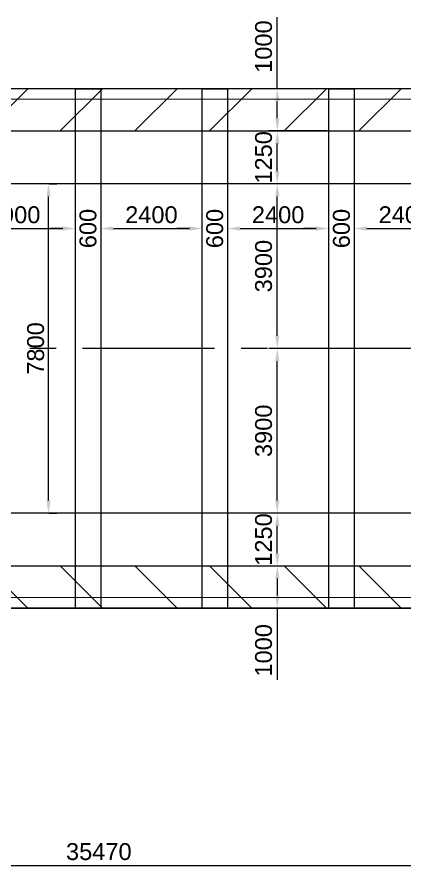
# Model space of a CAD drawing. Header units: millimetres. Extents: x 1231188 to 3899118, y -5478610 to -489530.
# Drawn here: x 3105870 to 3115048, y -2984878 to -2964591 of the extents above; entities that cross this region are included whole.
import ezdxf

# ---------------------------------------------------------------- set-up
doc = ezdxf.new("R2010")
doc.units = ezdxf.units.MM
doc.header["$LTSCALE"] = 25
doc.header["$MEASUREMENT"] = 0
doc.header["$PDMODE"] = 3
doc.linetypes.add('CENTER', pattern=[2, 1.25, -0.25, 0.25, -0.25])
doc.layers.get('Defpoints').update_dxf_attribs({"color": 230, "lineweight": 9})
for name, color, linetype in [('ARCH', 4, 'Continuous'), ('SLOPEEARTH', 3, 'Continuous'), ('Suspender', 3, 'Continuous')]:
    doc.layers.add(name, color=color, linetype=linetype)
for name, color, linetype, lineweight in [('COLUMN', 1, 'Continuous', 25), ('DIM', 8, 'Continuous', 13), ('HATCH', 191, 'Continuous', 9), ('Long beam', 2, 'Continuous', 15), ('Slab', 1, 'Continuous', 25)]:
    doc.layers.add(name, color=color, linetype=linetype, lineweight=lineweight)
doc.styles.add('ARIAL', font='arial.ttf', dxfattribs={"height": 400})
doc.styles.get("Standard").update_dxf_attribs({"font": 'swissl.ttf'})
doc.dimstyles.new('100', dxfattribs={"dimscale": 100, "dimtxt": 400, "dimasz": 3, "dimexe": 2, "dimexo": 2, "dimgap": 1, "dimtad": 1, "dimdec": 0, "dimzin": 0, "dimdsep": 46, "dimtxsty": 'ARIAL', "dimcen": 0.09, "dimclrd": 256, "dimclre": 256, "dimclrt": 256, "dimadec": 0, "dimazin": 0, "dimtfac": 1, "dimtdec": 0, "dimtofl": 0, "dimtmove": 2, "dimatfit": 3, "dimfxl": 1, "dimtolj": 1, "dimtzin": 0, "dimlwd": -1, "dimlwe": -1, "dimarcsym": 0})
doc.dimstyles.new('dim-50', dxfattribs={"dimtxt": 200, "dimasz": 200, "dimexe": 20, "dimexo": 20, "dimgap": 0.09, "dimtad": 0, "dimdec": 0, "dimzin": 0, "dimdsep": 46, "dimtxsty": 'Standard', "dimcen": 0.09, "dimclrd": 5, "dimclrt": 5, "dimazin": 0, "dimtfac": 1, "dimtdec": 0, "dimtofl": 0, "dimtmove": 0, "dimatfit": 3, "dimfxl": 1, "dimtolj": 1, "dimtzin": 0, "dimarcsym": 0})

# ---------------------------------------------------------------- blocks, each defined once
blk = doc.blocks.new('*D624')
at = {"layer": 'Defpoints', "color": 0, "lineweight": -2, "ltscale": 150, "transparency": 16777216}
for p in [(3104349, -2969597), (3107248, -2969597), (3107248, -2969597)]:
    blk.add_point(p, dxfattribs=at)
at = {"layer": 'DIM', "color": 5, "lineweight": -2, "ltscale": 150, "transparency": 16777216}
blk.add_line((3104649, -2969597), (3106948, -2969597), dxfattribs=at)
for points in [[(3104649, -2969547), (3104649, -2969647), (3104349, -2969597)], [(3106948, -2969547), (3106948, -2969647), (3107248, -2969597)]]:
    blk.add_solid(points, dxfattribs=at)
at = {"layer": 'DIM', "color": 2, "ltscale": 150, "transparency": 16777216, "insert": (3105799, -2969273), "char_height": 400, "attachment_point": 5, "style": 'ARIAL'}
blk.add_mtext('\\A1;2900', dxfattribs=at)
blk = doc.blocks.new('*D625')
at = {"layer": 'Defpoints', "color": 0, "lineweight": -2, "ltscale": 150, "transparency": 16777216}
for p in [(3107248, -2969597), (3107848, -2969597), (3107848, -2969597)]:
    blk.add_point(p, dxfattribs=at)
at = {"layer": 'DIM', "color": 0, "lineweight": -2, "ltscale": 150, "transparency": 16777216}
blk.add_line((3107848, -2969397), (3107848, -2969397), dxfattribs=at)
at = {"layer": 'DIM', "color": 5, "lineweight": -2, "ltscale": 150, "transparency": 16777216}
for p, q in [((3106948, -2969597), (3106648, -2969597)), ((3108148, -2969597), (3108448, -2969597))]:
    blk.add_line(p, q, dxfattribs=at)
for points in [[(3106948, -2969547), (3106948, -2969647), (3107248, -2969597)], [(3108148, -2969547), (3108148, -2969647), (3107848, -2969597)]]:
    blk.add_solid(points, dxfattribs=at)
at = {"layer": 'DIM', "color": 2, "ltscale": 150, "transparency": 16777216, "insert": (3107548, -2969597), "char_height": 400, "attachment_point": 5, "rotation": 90, "style": 'ARIAL'}
blk.add_mtext('\\A1;600', dxfattribs=at)
blk = doc.blocks.new('*D626')
at = {"layer": 'Defpoints', "color": 0, "lineweight": -2, "ltscale": 150, "transparency": 16777216}
for p in [(3107848, -2969597), (3110248, -2969597), (3110248, -2969597)]:
    blk.add_point(p, dxfattribs=at)
at = {"layer": 'DIM', "color": 0, "lineweight": -2, "ltscale": 150, "transparency": 16777216}
for p, q in [((3107848, -2969397), (3107848, -2969397)), ((3110248, -2969397), (3110248, -2969397))]:
    blk.add_line(p, q, dxfattribs=at)
at = {"layer": 'DIM', "color": 5, "lineweight": -2, "ltscale": 150, "transparency": 16777216}
blk.add_line((3108148, -2969597), (3109948, -2969597), dxfattribs=at)
for points in [[(3108148, -2969547), (3108148, -2969647), (3107848, -2969597)], [(3109948, -2969547), (3109948, -2969647), (3110248, -2969597)]]:
    blk.add_solid(points, dxfattribs=at)
at = {"layer": 'DIM', "color": 2, "ltscale": 150, "transparency": 16777216, "insert": (3109048, -2969273), "char_height": 400, "attachment_point": 5, "style": 'ARIAL'}
blk.add_mtext('\\A1;2400', dxfattribs=at)
blk = doc.blocks.new('*D627')
at = {"layer": 'Defpoints', "color": 0, "lineweight": -2, "ltscale": 150, "transparency": 16777216}
for p in [(3110248, -2969597), (3110848, -2969597), (3110848, -2969597)]:
    blk.add_point(p, dxfattribs=at)
at = {"layer": 'DIM', "color": 5, "lineweight": -2, "ltscale": 150, "transparency": 16777216}
for p, q in [((3109948, -2969597), (3109648, -2969597)), ((3111148, -2969597), (3111448, -2969597))]:
    blk.add_line(p, q, dxfattribs=at)
for points in [[(3109948, -2969547), (3109948, -2969647), (3110248, -2969597)], [(3111148, -2969547), (3111148, -2969647), (3110848, -2969597)]]:
    blk.add_solid(points, dxfattribs=at)
at = {"layer": 'DIM', "color": 2, "ltscale": 150, "transparency": 16777216, "insert": (3110548, -2969597), "char_height": 400, "attachment_point": 5, "rotation": 90, "style": 'ARIAL'}
blk.add_mtext('\\A1;600', dxfattribs=at)
blk = doc.blocks.new('*D628')
at = {"layer": 'Defpoints', "color": 0, "lineweight": -2, "ltscale": 150, "transparency": 16777216}
for p in [(3110848, -2969597), (3113248, -2969597), (3113248, -2969597)]:
    blk.add_point(p, dxfattribs=at)
at = {"layer": 'DIM', "color": 0, "lineweight": -2, "ltscale": 150, "transparency": 16777216}
for p, q in [((3110848, -2969397), (3110848, -2969397)), ((3113248, -2969397), (3113248, -2969397))]:
    blk.add_line(p, q, dxfattribs=at)
at = {"layer": 'DIM', "color": 5, "lineweight": -2, "ltscale": 150, "transparency": 16777216}
blk.add_line((3111148, -2969597), (3112948, -2969597), dxfattribs=at)
for points in [[(3111148, -2969547), (3111148, -2969647), (3110848, -2969597)], [(3112948, -2969547), (3112948, -2969647), (3113248, -2969597)]]:
    blk.add_solid(points, dxfattribs=at)
at = {"layer": 'DIM', "color": 2, "ltscale": 150, "transparency": 16777216, "insert": (3112048, -2969273), "char_height": 400, "attachment_point": 5, "style": 'ARIAL'}
blk.add_mtext('\\A1;2400', dxfattribs=at)
blk = doc.blocks.new('*D629')
at = {"layer": 'Defpoints', "color": 0, "lineweight": -2, "ltscale": 150, "transparency": 16777216}
for p in [(3113248.3046, -2969597), (3113848.3046, -2969597), (3113848.3046, -2969597)]:
    blk.add_point(p, dxfattribs=at)
at = {"layer": 'DIM', "color": 5, "lineweight": -2, "ltscale": 150, "transparency": 16777216}
for p, q in [((3112948.3046, -2969597), (3112648.3046, -2969597)), ((3114148.3046, -2969597), (3114448.3046, -2969597))]:
    blk.add_line(p, q, dxfattribs=at)
at = {"layer": 'DIM', "color": 0, "lineweight": -2, "ltscale": 150, "transparency": 16777216}
blk.add_line((3113248.3046, -2969797), (3113248.3046, -2969797), dxfattribs=at)
at = {"layer": 'DIM', "color": 5, "lineweight": -2, "ltscale": 150, "transparency": 16777216}
for points in [[(3112948.3046, -2969547), (3112948.3046, -2969647), (3113248.3046, -2969597)], [(3114148.3046, -2969547), (3114148.3046, -2969647), (3113848.3046, -2969597)]]:
    blk.add_solid(points, dxfattribs=at)
at = {"layer": 'DIM', "color": 2, "ltscale": 150, "transparency": 16777216, "insert": (3113548.3046, -2969597), "char_height": 400, "attachment_point": 5, "rotation": 90, "style": 'ARIAL'}
blk.add_mtext('\\A1;600', dxfattribs=at)
blk = doc.blocks.new('*D630')
at = {"layer": 'Defpoints', "color": 0, "lineweight": -2, "ltscale": 150, "transparency": 16777216}
for p in [(3113848, -2969597), (3116248, -2969597), (3116248, -2969622)]:
    blk.add_point(p, dxfattribs=at)
at = {"layer": 'DIM', "color": 0, "lineweight": -2, "ltscale": 150, "transparency": 16777216}
for p, q in [((3113848, -2969397), (3113848, -2969397)), ((3116248, -2969422), (3116248, -2969397))]:
    blk.add_line(p, q, dxfattribs=at)
at = {"layer": 'DIM', "color": 5, "lineweight": -2, "ltscale": 150, "transparency": 16777216}
blk.add_line((3114148, -2969597), (3115948, -2969597), dxfattribs=at)
for points in [[(3114148, -2969547), (3114148, -2969647), (3113848, -2969597)], [(3115948, -2969547), (3115948, -2969647), (3116248, -2969597)]]:
    blk.add_solid(points, dxfattribs=at)
at = {"layer": 'DIM', "color": 2, "ltscale": 150, "transparency": 16777216, "insert": (3115048, -2969273), "char_height": 400, "attachment_point": 5, "style": 'ARIAL'}
blk.add_mtext('\\A1;2400', dxfattribs=at)
blk = doc.blocks.new('*D653')
at = {"layer": 'Defpoints', "color": 0, "lineweight": -2, "ltscale": 150, "transparency": 16777216}
for p in [(3112029, -2977587), (3112029, -2977587), (3112029, -2978587)]:
    blk.add_point(p, dxfattribs=at)
at = {"layer": 'DIM', "color": 0, "lineweight": -2, "ltscale": 150, "transparency": 16777216}
for p, q in [((3111829, -2977587), (3111829, -2977587)), ((3111829, -2978587), (3111829, -2978587))]:
    blk.add_line(p, q, dxfattribs=at)
at = {"layer": 'DIM', "color": 5, "lineweight": -2, "ltscale": 150, "transparency": 16777216}
for p, q in [((3112029, -2977887), (3112029, -2978287)), ((3112029, -2978587), (3112029, -2980283))]:
    blk.add_line(p, q, dxfattribs=at)
for points in [[(3111979, -2977887), (3112079, -2977887), (3112029, -2977587)], [(3111979, -2978287), (3112079, -2978287), (3112029, -2978587)]]:
    blk.add_solid(points, dxfattribs=at)
at = {"layer": 'DIM', "color": 2, "ltscale": 150, "transparency": 16777216, "insert": (3111705, -2979585), "char_height": 400, "attachment_point": 5, "rotation": 90, "style": 'ARIAL'}
blk.add_mtext('\\A1;1000', dxfattribs=at)
blk = doc.blocks.new('*D654')
at = {"layer": 'Defpoints', "color": 0, "lineweight": -2, "ltscale": 150, "transparency": 16777216}
for p in [(3112029, -2976337), (3113398, -2976337), (3112029, -2977587)]:
    blk.add_point(p, dxfattribs=at)
at = {"layer": 'DIM', "color": 0, "lineweight": -2, "ltscale": 150, "transparency": 16777216}
for p, q in [((3113198, -2976337), (3111829, -2976337)), ((3112229, -2977587), (3112229, -2977587))]:
    blk.add_line(p, q, dxfattribs=at)
at = {"layer": 'DIM', "color": 5, "lineweight": -2, "ltscale": 150, "transparency": 16777216}
blk.add_line((3112029, -2977287), (3112029, -2976637), dxfattribs=at)
for points in [[(3111979, -2976637), (3112079, -2976637), (3112029, -2976337)], [(3111979, -2977287), (3112079, -2977287), (3112029, -2977587)]]:
    blk.add_solid(points, dxfattribs=at)
at = {"layer": 'DIM', "color": 2, "ltscale": 150, "transparency": 16777216, "insert": (3111705, -2976962), "char_height": 400, "attachment_point": 5, "rotation": 90, "style": 'ARIAL'}
blk.add_mtext('\\A1;1250', dxfattribs=at)
blk = doc.blocks.new('*D655')
at = {"layer": 'Defpoints', "color": 0, "lineweight": -2, "ltscale": 150, "transparency": 16777216}
for p in [(3112029, -2972437), (3113398, -2972437), (3113398, -2976337)]:
    blk.add_point(p, dxfattribs=at)
at = {"layer": 'DIM', "color": 0, "lineweight": -2, "ltscale": 150, "transparency": 16777216}
for p, q in [((3113198, -2972437), (3111829, -2972437)), ((3113198, -2976337), (3111829, -2976337))]:
    blk.add_line(p, q, dxfattribs=at)
at = {"layer": 'DIM', "color": 5, "lineweight": -2, "ltscale": 150, "transparency": 16777216}
blk.add_line((3112029, -2976037), (3112029, -2972737), dxfattribs=at)
for points in [[(3111979, -2972737), (3112079, -2972737), (3112029, -2972437)], [(3111979, -2976037), (3112079, -2976037), (3112029, -2976337)]]:
    blk.add_solid(points, dxfattribs=at)
at = {"layer": 'DIM', "color": 2, "ltscale": 150, "transparency": 16777216, "insert": (3111705, -2974387), "char_height": 400, "attachment_point": 5, "rotation": 90, "style": 'ARIAL'}
blk.add_mtext('\\A1;3900', dxfattribs=at)
blk = doc.blocks.new('*D656')
at = {"layer": 'Defpoints', "color": 0, "lineweight": -2, "ltscale": 150, "transparency": 16777216}
for p in [(3112029, -2968537), (3113398, -2968537), (3113398, -2972437)]:
    blk.add_point(p, dxfattribs=at)
at = {"layer": 'DIM', "color": 0, "lineweight": -2, "ltscale": 150, "transparency": 16777216}
for p, q in [((3113198, -2968537), (3111829, -2968537)), ((3113198, -2972437), (3111829, -2972437))]:
    blk.add_line(p, q, dxfattribs=at)
at = {"layer": 'DIM', "color": 5, "lineweight": -2, "ltscale": 150, "transparency": 16777216}
blk.add_line((3112029, -2972137), (3112029, -2968837), dxfattribs=at)
for points in [[(3111979, -2968837), (3112079, -2968837), (3112029, -2968537)], [(3111979, -2972137), (3112079, -2972137), (3112029, -2972437)]]:
    blk.add_solid(points, dxfattribs=at)
at = {"layer": 'DIM', "color": 2, "ltscale": 150, "transparency": 16777216, "insert": (3111705, -2970487), "char_height": 400, "attachment_point": 5, "rotation": 90, "style": 'ARIAL'}
blk.add_mtext('\\A1;3900', dxfattribs=at)
blk = doc.blocks.new('*D657')
at = {"layer": 'Defpoints', "color": 0, "lineweight": -2, "ltscale": 150, "transparency": 16777216}
for p in [(3112029, -2967287), (3113398, -2967287), (3113398, -2968537)]:
    blk.add_point(p, dxfattribs=at)
at = {"layer": 'DIM', "color": 0, "lineweight": -2, "ltscale": 150, "transparency": 16777216}
for p, q in [((3113198, -2967287), (3111829, -2967287)), ((3113198, -2968537), (3111829, -2968537))]:
    blk.add_line(p, q, dxfattribs=at)
at = {"layer": 'DIM', "color": 5, "lineweight": -2, "ltscale": 150, "transparency": 16777216}
blk.add_line((3112029, -2968237), (3112029, -2967587), dxfattribs=at)
for points in [[(3111979, -2967587), (3112079, -2967587), (3112029, -2967287)], [(3111979, -2968237), (3112079, -2968237), (3112029, -2968537)]]:
    blk.add_solid(points, dxfattribs=at)
at = {"layer": 'DIM', "color": 2, "ltscale": 150, "transparency": 16777216, "insert": (3111705, -2967912), "char_height": 400, "attachment_point": 5, "rotation": 90, "style": 'ARIAL'}
blk.add_mtext('\\A1;1250', dxfattribs=at)
blk = doc.blocks.new('*D658')
at = {"layer": 'Defpoints', "color": 0, "lineweight": -2, "ltscale": 150, "transparency": 16777216}
for p in [(3112029, -2966287), (3113398, -2966287), (3113398, -2967287)]:
    blk.add_point(p, dxfattribs=at)
at = {"layer": 'DIM', "color": 5, "lineweight": -2, "ltscale": 150, "transparency": 16777216}
for p, q in [((3112029, -2966287), (3112029, -2964591)), ((3112029, -2966987), (3112029, -2966587))]:
    blk.add_line(p, q, dxfattribs=at)
at = {"layer": 'DIM', "color": 0, "lineweight": -2, "ltscale": 150, "transparency": 16777216}
for p, q in [((3113198, -2966287), (3111829, -2966287)), ((3113198, -2967287), (3111829, -2967287))]:
    blk.add_line(p, q, dxfattribs=at)
at = {"layer": 'DIM', "color": 5, "lineweight": -2, "ltscale": 150, "transparency": 16777216}
for points in [[(3111979, -2966587), (3112079, -2966587), (3112029, -2966287)], [(3111979, -2966987), (3112079, -2966987), (3112029, -2967287)]]:
    blk.add_solid(points, dxfattribs=at)
at = {"layer": 'DIM', "color": 2, "ltscale": 150, "transparency": 16777216, "insert": (3111705, -2965289), "char_height": 400, "attachment_point": 5, "rotation": 90, "style": 'ARIAL'}
blk.add_mtext('\\A1;1000', dxfattribs=at)
blk = doc.blocks.new('*D675')
at = {"layer": 'Defpoints', "color": 0, "lineweight": -2, "ltscale": 150, "transparency": 16777216}
for p in [(3090068, -2984546, 46692), (3125538, -2984546), (3125538, -2984678)]:
    blk.add_point(p, dxfattribs=at)
at = {"layer": 'DIM', "color": 0, "lineweight": -2, "ltscale": 150, "transparency": 16777216}
for p, q in [((3090068, -2984746), (3090068, -2984878)), ((3125538, -2984746), (3125538, -2984878))]:
    blk.add_line(p, q, dxfattribs=at)
at = {"layer": 'DIM', "color": 5, "lineweight": -2, "ltscale": 150, "transparency": 16777216}
blk.add_line((3090368, -2984678), (3125238, -2984678), dxfattribs=at)
for points in [[(3090368, -2984628), (3090368, -2984728), (3090068, -2984678)], [(3125238, -2984628), (3125238, -2984728), (3125538, -2984678)]]:
    blk.add_solid(points, dxfattribs=at)
at = {"layer": 'DIM', "color": 2, "ltscale": 150, "transparency": 16777216, "insert": (3107803, -2984354), "char_height": 400, "attachment_point": 5, "style": 'ARIAL'}
blk.add_mtext('\\A1;35470', dxfattribs=at)
blk = doc.blocks.new('*D895')
at = {"layer": 'COLUMN', "ltscale": 100, "transparency": 16777216}
for p, q in [((3106627, -2968537), (3106813, -2968537)), ((3106613, -2976037), (3106613, -2968837)), ((3106627, -2976337), (3106813, -2976337))]:
    blk.add_line(p, q, dxfattribs=at)
at = {"layer": 'COLUMN', "lineweight": -2, "ltscale": 100, "transparency": 16777216}
for points in [[(3106563, -2968837), (3106663, -2968837), (3106613, -2968537)], [(3106563, -2976037), (3106663, -2976037), (3106613, -2976337)]]:
    blk.add_solid(points, dxfattribs=at)
at = {"layer": 'Defpoints', "color": 0, "lineweight": -2, "ltscale": 100, "transparency": 16777216}
for p in [(3106427, -2968537, 30356), (3106613, -2968537), (3106427, -2976337, 30356)]:
    blk.add_point(p, dxfattribs=at)
at = {"layer": 'COLUMN', "lineweight": -2, "ltscale": 100, "transparency": 16777216, "insert": (3106309, -2972437), "char_height": 400, "attachment_point": 5, "rotation": 90, "style": 'ARIAL'}
blk.add_mtext('\\A1;7800', dxfattribs=at)

msp = doc.modelspace()

# ---------------------------------------------------------------- hatches: boundary and pattern name
at = {"layer": 'HATCH', "linetype": 'ByBlock', "ltscale": 100}
h = msp.add_hatch(dxfattribs=at)
h.set_pattern_fill('ANSI31', color=256, scale=10000, style=0)
h.set_pattern_definition([(45, (-7696319.6, -8431839.4), (-883.88348, 883.88348), [])])
h.paths.add_polyline_path([(3101545.50942, -2966287), (3101545.50942, -2967287), (3125545.50942, -2967287), (3125545.50942, -2966287)])
h = msp.add_hatch(dxfattribs=at)
h.set_pattern_fill('ANSI31', color=256, scale=10000, style=0)
h.set_pattern_definition([(315, (-7696319.6, 2486965.4), (-883.88348, -883.88348), [])])
h.paths.add_polyline_path([(3125545.50942, -2978587), (3125545.50942, -2977587), (3101545.50942, -2977587), (3101545.50942, -2978587)])

# ---------------------------------------------------------------- linework, layer by layer
at = {"layer": 'ARCH', "linetype": 'ByBlock', "ltscale": 100}
msp.add_line((3099913.23017, -2978587), (3125545.50942, -2978587), dxfattribs=at)
for points in [[(3101545.50942, -2966287), (3101545.50942, -2967287), (3125545.50942, -2967287)], [(3125545.50942, -2966287), (3101545.50942, -2966287)], [(3101545.50942, -2978587), (3101545.50942, -2977587), (3125545.50942, -2977587)], [(3125545.50942, -2978587), (3101545.50942, -2978587)]]:
    msp.add_lwpolyline(points, dxfattribs=at)
at = {"layer": 'Long beam', "linetype": 'ByBlock', "ltscale": 100}
for p, q in [((3097907.32508, -2966537), (3125545.50942, -2966537)), ((3097907.32508, -2967286.99952), (3125545.50942, -2967286.99964)), ((3097907.32508, -2977586.99951), (3125545.50942, -2977586.99951)), ((3097907.32508, -2978337), (3125545.50942, -2978337))]:
    msp.add_line(p, q, dxfattribs=at)
at = {"layer": 'Slab', "ltscale": 400}
for p, q in [((3125545.50942, -2968537), (3097907.32508, -2968537)), ((3125545.50942, -2976337), (3097907.32508, -2976337))]:
    msp.add_line(p, q, dxfattribs=at)
at = {"layer": 'SLOPEEARTH', "color": 0, "linetype": 'CENTER', "lineweight": -3, "ltscale": 100}
msp.add_line((3125545.50942, -2972437), (3068147.16035, -2972437, 4140.15585), dxfattribs=at)
at = {"layer": 'Suspender', "color": 6, "linetype": 'ByBlock'}
for points in [[(3107248.37805, -2966287), (3107848.37805, -2966287), (3107848.37805, -2978587), (3107248.37805, -2978587)], [(3110248.34133, -2966287), (3110848.34133, -2966287), (3110848.34133, -2978587), (3110248.34133, -2978587)], [(3113248.3046, -2966287), (3113848.3046, -2966287), (3113848.3046, -2978587), (3113248.3046, -2978587)]]:
    msp.add_lwpolyline(points, close=True, dxfattribs=at)

# ---------------------------------------------------------------- dimensions: what is measured, and where the dimension line sits
at = {"layer": 'COLUMN', "color": 8, "lineweight": -2, "ltscale": 100}
dim = msp.add_linear_dim(base=(3106613, -2968537), p1=(3106427, -2976337, 30356.06478), p2=(3106427, -2968537, 30356.06478), angle=90, dimstyle='100', dxfattribs=at)
dim.commit()
dim.dimension.update_dxf_attribs({"geometry": '*D895', "text_midpoint": (3106308.7708, -2972437)})
at = {"layer": 'DIM', "ltscale": 150}
for base, p1, p2, picture, middle in [((3112029, -2966287), (3113398.3046, -2967287), (3113398.3046, -2966287), '*D658', (3111704.7708, -2965289.23738)), ((3112029, -2968537), (3113398.3046, -2972437), (3113398.3046, -2968537), '*D656', (3111704.63438, -2970487)), ((3112029, -2972437), (3113398.3046, -2976337), (3113398.3046, -2972437), '*D655', (3111704.63438, -2974387))]:
    dim = msp.add_linear_dim(base=base, p1=p1, p2=p2, angle=90, dimstyle='dim-50', override={"dimtxt": 300, "dimasz": 300, "dimexe": 200, "dimexo": 200, "dimgap": 120, "dimtad": 1, "dimtxsty": 'ARIAL', "dimclrt": 2}, dxfattribs=at)
    dim.commit()
    dim.dimension.update_dxf_attribs({"geometry": picture, "text_midpoint": middle})
for base, p1, p2, picture, middle in [((3112029, -2967287), (3113398.3046, -2968537), (3113398.3046, -2967287), '*D657', (3112029, -2967912)), ((3112029, -2976337), (3112029, -2977587), (3113398.3046, -2976337), '*D654', (3112029, -2976962)), ((3112029, -2977587), (3112029, -2978587), (3112029, -2977587), '*D653', (3112029, -2979584.76262))]:
    dim = msp.add_linear_dim(base=base, p1=p1, p2=p2, angle=90, dimstyle='dim-50', override={"dimtxt": 300, "dimasz": 300, "dimexe": 200, "dimexo": 200, "dimgap": 120, "dimtad": 1, "dimtxsty": 'ARIAL', "dimclrt": 2}, dxfattribs=at)
    dim.commit()
    dim.dimension.update_dxf_attribs({"geometry": picture, "text_midpoint": middle, "dimtype": 160})
for base, p1, p2, picture, middle in [((3107248.37805, -2969597), (3104348.72249, -2969597), (3107248.37805, -2969597), '*D624', (3105798.55027, -2969272.7708)), ((3110248.34133, -2969597), (3107848.37805, -2969597), (3110248.34133, -2969597), '*D626', (3109048.35969, -2969272.7708)), ((3113248.3046, -2969597), (3110848.34133, -2969597), (3113248.3046, -2969597), '*D628', (3112048.32296, -2969272.7708)), ((3116248.26788, -2969597), (3113848.3046, -2969597), (3116248.26788, -2969622), '*D630', (3115048.28624, -2969272.7708)), ((3125537.73771, -2984678.5), (3090067.50315, -2984546.5, 46691.78814), (3125537.73771, -2984546.5), '*D675', (3107802.62043, -2984354.13438))]:
    dim = msp.add_linear_dim(base=base, p1=p1, p2=p2, dimstyle='dim-50', override={"dimtxt": 300, "dimasz": 300, "dimexe": 200, "dimexo": 200, "dimgap": 120, "dimtad": 1, "dimtxsty": 'ARIAL', "dimclrt": 2}, dxfattribs=at)
    dim.commit()
    dim.dimension.update_dxf_attribs({"geometry": picture, "text_midpoint": middle})
for base, p1, p2, picture, middle in [((3107848.37805, -2969597), (3107248.37805, -2969597), (3107848.37805, -2969597), '*D625', (3107548.37805, -2969597)), ((3110848.34133, -2969597), (3110248.34133, -2969597), (3110848.34133, -2969597), '*D627', (3110548.34133, -2969597)), ((3113848.3046, -2969597), (3113248.3046, -2969597), (3113848.3046, -2969597), '*D629', (3113548.3046, -2969597))]:
    dim = msp.add_linear_dim(base=base, p1=p1, p2=p2, dimstyle='dim-50', override={"dimtxt": 300, "dimasz": 300, "dimexe": 200, "dimexo": 200, "dimgap": 120, "dimtad": 1, "dimtxsty": 'ARIAL', "dimclrt": 2}, dxfattribs=at)
    dim.commit()
    dim.dimension.update_dxf_attribs({"geometry": picture, "text_midpoint": middle, "dimtype": 160, "text_rotation": 90})

doc.saveas('drawing.dxf')
